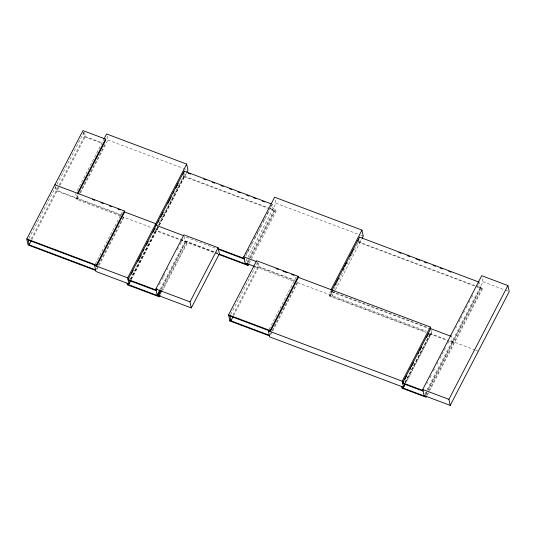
<?xml version="1.0" encoding="UTF-8"?>
<svg xmlns="http://www.w3.org/2000/svg" width="536" height="536" viewBox="0 0 536 536"><rect width="100%" height="100%" fill="white"/><g stroke="black" fill="none" stroke-linecap="round" stroke-linejoin="round"><path stroke-width="0.4" stroke-dasharray="2.68 2.01" d="M28.884 238.527L55.811 186.575M56.97 184.35L84.279 131.662M31.175 239.076L58.873 185.644M59.262 184.9L84.266 136.66L83.288 132.124M31.852 239.659L59.55 186.227M59.932 185.483L85.325 136.506L84.454 132.466M77.251 190.582L103.415 140.117M76.668 197.992L78.209 195.024M76.795 198.601L79.489 193.402M79.877 192.659L104.882 144.425M120.747 216.068L77.017 199.606L78.919 195.928M80.447 192.987L107.904 140.017L107.093 136.231M95.354 263.92L122.282 211.968M96.44 268.965L97.974 265.997M98.363 265.253L123.749 216.269L123.97 217.281L96.654 269.97M130.067 279.598L155.072 231.358M183.185 174.823L183.533 176.438L155.447 230.614L217.67 254.037M130.523 279.169L158.214 225.736M158.596 224.993L184.371 175.272L185.161 175.567L184.665 173.269M131.119 279.437L158.817 226.004M159.199 225.261L184.585 176.277L184.371 175.272M131.313 279.47L186.568 172.86M159.279 284.696L160.431 282.472M161.972 279.504L163.125 277.28M163.507 276.536L165.048 273.568M166.971 269.856L167.741 268.369M177.356 249.816L178.515 247.592M180.049 244.624L181.208 242.393M181.59 241.656L183.131 238.688M160.231 289.139L185.235 240.899L184.284 236.463L216.115 248.443M161.021 289.433L186.025 241.193L161.49 289.098M162.207 289.882L187.211 241.642L187.433 242.654L162.81 290.15M246.393 253.957L247.545 251.732M247.927 250.989L249.468 248.021M251.391 244.309L252.161 242.828M254.466 238.373L255.625 236.148M257.159 233.18L258.319 230.956M259.853 227.988L261.005 225.757M263.317 221.308L265.622 216.852M267.163 213.884L269.085 210.172M270.626 207.204L271.779 204.98M245.749 256.047L272.295 204.839M245.803 261.367L247.726 257.655M248.114 256.918L275.926 203.258L274.948 198.715M247.243 261.91L274.553 209.221L274.774 210.226L250.151 257.722M247.458 262.921L249.769 258.466M248.429 262.359L250.352 258.647M250.734 257.903L275.739 209.663L273.119 208.678L272.161 204.236M249.16 263.23L276.087 211.278L275.739 209.663M230.654 314.478L257.582 262.526M232.946 315.027L257.95 266.787L257.025 262.466M233.616 315.61L259.009 266.627L258.211 262.928M269.126 329.325L296.435 276.636M270.211 334.37L271.745 331.402M272.134 330.658L297.138 282.425M270.807 334.638L272.348 331.67M272.73 330.926L297.735 282.686L297.52 281.681M330.98 290.767L329.057 294.478L329.406 296.093L426.207 332.534M329.406 296.093L331.71 291.644M332.166 291.216L330.243 294.927L330.464 295.932L425.966 331.885M330.464 295.932L333.539 289.996M333.921 289.259L337.385 282.579M338.926 279.611L345.465 266.995M347 264.027L352.775 252.892M354.309 249.923L358.544 241.763L358.329 240.751M335.06 290.532L332.367 295.725L331.416 291.283M335.442 289.788L361.498 239.518M405.002 382.202L430.006 333.962L429.664 332.347M405.075 382.516L430.85 332.796L431.641 333.091L405.866 382.818M405.678 382.784L431.065 333.801L430.85 332.796M426.931 383.675L427.701 382.188M430.006 377.733L431.165 375.508M433.47 371.053L434.622 368.828M436.934 364.38L438.086 362.148M440.009 358.437L443.855 351.02M444.243 350.276L445.778 347.308M447.701 343.596L448.86 341.372M455.774 328.012L456.545 326.525M458.856 322.076L460.391 319.108M460.779 318.364L461.932 316.14M463.473 313.171L464.625 310.94M466.166 307.972L467.318 305.748M468.859 302.78L470.012 300.555M471.553 297.581L472.705 295.356M476.933 287.195L478.092 284.964M478.474 284.227L479.244 282.74L480.196 287.182L482.172 287.926L482.393 288.931L429.691 390.61M424.807 394.047L426.73 390.335M427.112 389.598L483.003 281.762L482.192 277.976M425.597 394.349L427.52 390.637M427.902 389.893L480.986 287.477L427.989 390.295M425.685 394.751L427.607 391.039M426.401 395.535L428.706 391.086M429.095 390.342L482.172 287.926M427.386 395.059L429.309 391.347M107.904 140.017L182.528 168.103M183.305 168.398L187.191 169.858M275.926 203.258L360.138 234.956M360.916 235.25L363.254 236.135M483.003 281.762L504.577 289.882M505.348 290.17L507.659 291.041M85.325 136.506L101.639 142.65M84.266 136.66L101.827 143.273M359.033 241.019L360.447 241.548L359.79 238.48M184.585 176.277L269.327 208.176M270.104 208.47L274.774 210.226M358.544 241.763L474.829 285.534M477.951 286.706L481.073 287.879M183.533 176.438L276.087 211.278M357.485 241.917L482.393 288.931M332.193 291.577L427.56 327.476M331.543 291.892L430.033 328.963M122.838 215.371L57.238 190.675L56.374 186.642M259.009 266.627L295.041 280.187M120.62 215.09L56.179 190.836L55.047 185.543M257.95 266.787L294.418 280.516M121.525 216.363L151.976 227.827M255.484 266.787L293.835 281.219M297.748 282.693L426.549 331.174M185.235 240.899L215.566 252.315M216.33 252.603L217.864 253.18M475.184 350.042L452.116 341.358L451.319 337.66M475.968 350.336L478.306 351.214M217.777 253.521L156.505 230.453L156.291 229.448L157.082 229.743L156.586 227.445M429.879 333.359L446.83 339.737M449.858 340.876L452.994 342.055L452.907 341.653M429.329 333.707L454.307 343.107L454.093 342.102M430.984 330.029L431.641 333.091M75.717 193.556L77.017 199.606"/><path stroke-width="0.8" d="M95.669 270.445L28.1 245.012L26.8 238.956L82.966 130.61L105.559 139.112L105.773 140.124L78.075 193.556M95.542 269.843L29.158 244.852L31.081 241.146M103.796 139.38L106.604 133.96L186.669 164.096L187.969 170.153L186.917 172.183M105.559 139.112L77.479 193.288L77.606 193.891M124.426 210.963L124.647 211.968L96.56 266.144L96.346 265.139L124.426 210.963L54.88 184.779M127.702 277.869L94.584 265.4L95.884 271.457L129.002 283.919L127.702 277.869L186.669 164.096M271.384 203.941L184.21 171.131L128.05 279.484L156.07 290.03L156.84 288.542M128.948 278.606L128.178 280.087L156.197 290.633L157.155 295.075L158.033 295.778L128.426 284.636L128.211 283.624M131.26 274.151L133.183 270.439M137.799 261.535L141.256 254.855M143.179 251.143L143.95 249.662M146.261 245.207L148.184 241.495M152.8 232.59L155.105 228.135M158.18 222.199L158.951 220.718M160.874 217.006L163.179 212.551M167.795 203.647L171.259 196.967M173.182 193.255L173.952 191.774M175.875 188.062L178.186 183.607M182.803 174.703L183.955 172.478M160.117 295.343L159.346 296.83L127.374 284.79L128.144 283.31M128.426 284.636L130.349 280.924M129.002 283.919L130.543 280.951M156.07 290.03L155.855 289.018L183.935 234.842L218.098 247.706L219.398 253.756L191.312 307.932L159.132 295.818L161.825 290.626M156.197 290.633L156.968 289.152M157.155 295.075L159.849 289.882M157.946 295.37L160.639 290.177M158.033 295.778L160.726 290.579M191.312 307.932L190.012 301.882L218.098 247.706M254.701 266.493L245.032 262.854L243.733 256.798L274.626 197.208L361.954 230.078L363.254 236.135L362.202 238.165M218.447 254.332L248.007 265.454L248.778 263.973M269.44 335.858L229.87 320.964L228.571 314.907L256.65 260.731L298.197 276.368L298.418 277.38L270.332 331.556L270.117 330.545L298.197 276.368M229.87 320.964L230.641 319.476M269.307 335.248L230.929 320.803L232.852 317.091M269.916 329.627L269.146 331.107L269.059 330.705L229.884 315.959L230.929 320.803M331.067 289.668L361.954 230.078M331.797 290.546L359.495 237.106L479.11 282.137M335.007 285.212L335.777 283.725M336.541 282.244L338.464 278.532M343.08 269.628L343.851 268.141M344.621 266.66L346.544 262.948M350.008 256.268L350.779 254.781M351.549 253.3L353.472 249.588M358.088 240.684L358.859 239.197M402.255 381.217L268.355 330.812L269.655 336.863L403.554 387.267L402.255 381.217L430.341 327.04L298.418 277.38M430.341 327.04L430.689 328.655L402.603 382.831L422.951 390.489M403.889 381.21L402.737 383.434L423.085 391.092M404.66 379.723L406.583 376.011M410.047 369.331L410.81 367.85M411.581 366.363L413.504 362.651M418.12 353.747L418.891 352.266M419.661 350.779L421.584 347.067M426.582 337.419L428.505 333.714M424.827 395.829L424.914 396.238L402.985 387.977L404.908 384.272M403.554 387.267L405.095 384.299M422.737 389.478L481.703 275.705L507.9 285.567L509.2 291.624L450.227 405.39L424.036 395.535L422.737 389.478L448.927 399.34L450.227 405.39M448.927 399.34L507.9 285.567M188.23 173.202L190.568 174.079M203.801 179.058L206.132 179.935M212.363 182.28L214.695 183.158M220.919 185.503L223.257 186.381M229.482 188.726L231.82 189.61M238.044 191.948L240.383 192.833M246.607 195.171L248.945 196.055M253.615 197.811L255.947 198.689M262.178 201.034L264.509 201.911M398.717 252.429L401.062 253.314M407.313 255.665L409.658 256.55M415.916 258.901L419.822 260.375M424.519 262.137L426.864 263.022M433.115 265.38L435.46 266.258M440.15 268.027L442.495 268.911M448.753 271.263L451.098 272.147M92.346 199.439L94.671 200.317M100.875 202.655L103.207 203.526M109.411 205.864L111.736 206.742M117.94 209.074L120.272 209.951M275.986 268.57L278.338 269.454M283.041 271.223L286.954 272.697M291.658 274.466L294.009 275.35M124.647 211.968L155.788 223.693L156.13 225.308L183.372 235.559M243.733 256.798L256.094 261.454M218.313 248.711L244.081 258.412M430.689 328.655L451.031 336.313M218.44 249.32L244.215 259.015M219.338 254.104L246.687 264.402L246.473 263.39M26.8 238.956L96.346 265.139M228.571 314.907L270.117 330.545M155.855 289.018L190.012 301.882M450.816 335.302L451.037 336.313M426.013 396.278L426.234 397.29L401.926 388.138L401.578 386.523M402.764 386.972L402.985 387.977M359.495 237.106L359.623 237.716M247.659 263.839L248.007 265.454M184.21 171.131L184.337 171.734M159.132 295.818L159.346 296.83M127.025 283.175L127.374 284.79M95.374 265.702L95.287 265.293L28.113 240.007L29.158 244.852"/></g></svg>
